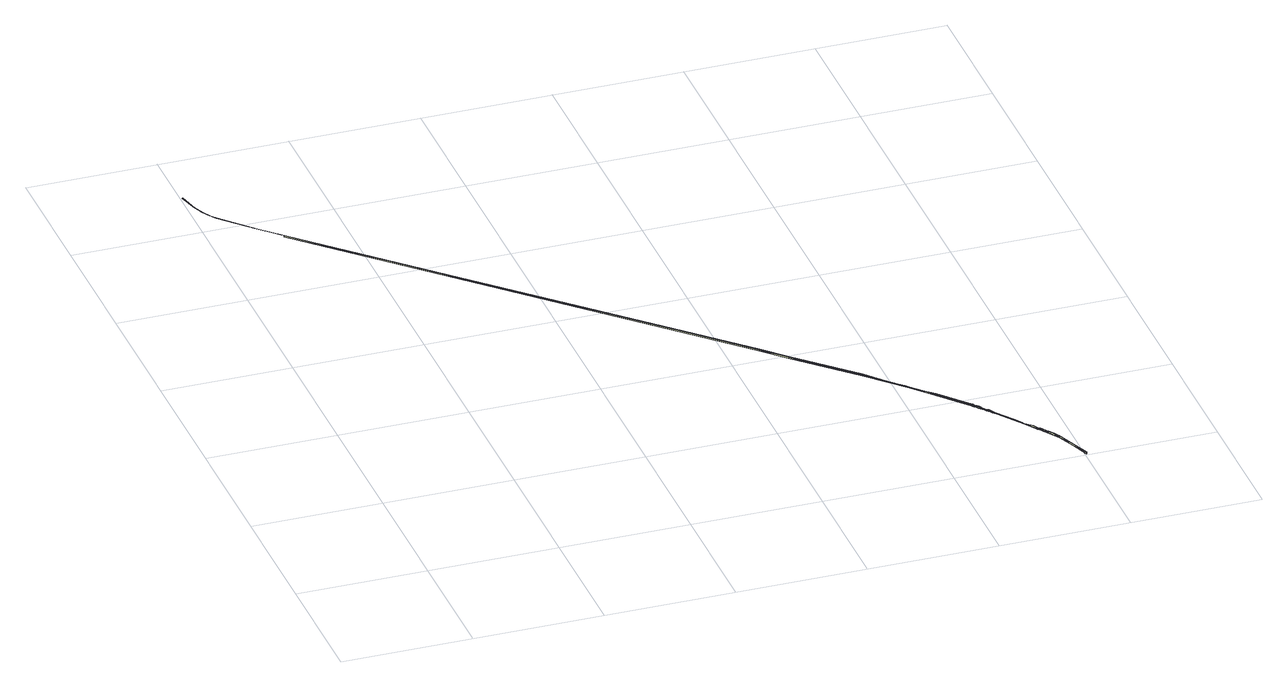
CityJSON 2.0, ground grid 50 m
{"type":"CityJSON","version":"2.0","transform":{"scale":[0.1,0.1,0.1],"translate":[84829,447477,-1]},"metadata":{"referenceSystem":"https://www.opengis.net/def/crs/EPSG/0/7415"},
"CityObjects":{
"landuse1":{"type":"LandUse","attributes":{"bgt_fysiekvoorkomen":"gesloten verharding","bgt_status":"bestaand","onbegroeidterreindeeloptalud":"0","plus_fysiekvoorkomen":"waardeOnbekend","plus_status":"geenWaarde","relatievehoogteligging":"0"},"geometry":[{"type":"MultiSurface","lod":"1","boundaries":[[[0,1,2]],[[1,3,4]],[[5,6,7]],[[8,9,10]],[[10,11,12]],[[12,11,13]],[[14,15,16]],[[17,18,19]],[[20,21,22]],[[23,24,25]],[[26,27,28]],[[29,30,31]],[[29,32,30]],[[33,34,35]],[[33,36,34]],[[37,38,36]],[[39,40,38]],[[41,42,40]],[[43,44,45]],[[46,47,48]],[[48,47,49]],[[49,47,50]],[[51,47,52]],[[52,47,53]],[[53,47,54]],[[47,44,55]],[[55,44,56]],[[56,44,57]],[[57,44,58]],[[58,44,43]],[[44,59,45]],[[44,60,59]],[[7,61,60]],[[7,62,61]],[[7,63,62]],[[7,64,63]],[[7,65,64]],[[7,66,65]],[[7,67,66]],[[7,68,67]],[[7,69,68]],[[7,70,69]],[[7,71,70]],[[7,72,71]],[[7,73,72]],[[7,74,73]],[[75,9,8]],[[5,76,6]],[[77,78,42]],[[79,76,80]],[[81,82,44]],[[80,76,5]],[[54,47,55]],[[6,74,7]],[[19,83,17]],[[84,85,86]],[[82,87,88]],[[28,27,89]],[[90,82,88]],[[91,92,21]],[[91,93,92]],[[77,42,41]],[[94,33,35]],[[95,92,96]],[[21,20,97]],[[98,16,15]],[[99,100,101]],[[102,99,101]],[[103,104,105]],[[106,107,100]],[[108,109,107]],[[110,111,112]],[[113,114,115]],[[115,107,116]],[[10,9,11]],[[3,9,75]],[[4,3,75]],[[2,1,4]],[[117,118,2]],[[2,118,0]],[[117,119,120]],[[118,117,120]],[[121,96,92]],[[15,86,98]],[[22,24,23]],[[27,26,24]],[[33,94,36]],[[122,39,37]],[[123,124,107]],[[125,126,124]],[[127,128,107]],[[129,113,130]],[[131,132,106]],[[125,124,132]],[[37,39,38]],[[133,40,39]],[[124,126,107]],[[128,108,107]],[[104,134,135]],[[135,13,104]],[[125,109,108]],[[125,136,109]],[[87,81,46]],[[137,82,81]],[[93,15,96]],[[93,86,15]],[[138,139,101]],[[140,138,16]],[[18,82,90]],[[87,78,88]],[[122,133,39]],[[41,40,133]],[[131,99,141]],[[142,100,99]],[[143,130,136]],[[111,144,105]],[[85,98,86]],[[85,16,98]],[[97,91,21]],[[97,93,91]],[[81,44,46]],[[44,7,60]],[[93,121,92]],[[93,96,121]],[[113,145,136]],[[109,136,145]],[[32,94,35]],[[94,37,36]],[[144,103,105]],[[12,134,103]],[[28,89,31]],[[27,32,89]],[[125,128,127]],[[125,108,128]],[[146,143,147]],[[130,114,129]],[[87,137,81]],[[148,82,137]],[[149,106,100]],[[123,107,106]],[[25,26,28]],[[25,24,26]],[[46,44,47]],[[82,7,44]],[[150,78,77]],[[151,139,141]],[[140,16,85]],[[84,152,138]],[[152,139,153]],[[15,154,96]],[[155,92,156]],[[125,131,141]],[[125,132,131]],[[141,152,86]],[[141,139,152]],[[109,116,107]],[[109,145,116]],[[152,84,86]],[[152,153,138]],[[50,51,52]],[[50,47,51]],[[131,142,99]],[[131,149,142]],[[105,104,13]],[[103,134,104]],[[83,90,88]],[[19,18,90]],[[30,32,35]],[[27,41,94]],[[27,94,32]],[[41,122,94]],[[139,138,153]],[[101,16,138]],[[132,123,106]],[[132,124,123]],[[12,144,143]],[[12,103,144]],[[157,95,96]],[[156,92,95]],[[143,158,130]],[[147,159,112]],[[83,150,17]],[[88,78,150]],[[141,102,101]],[[141,99,102]],[[126,127,107]],[[126,125,127]],[[90,83,19]],[[88,150,83]],[[77,17,150]],[[77,18,17]],[[89,29,31]],[[89,32,29]],[[101,151,141]],[[101,139,151]],[[14,154,15]],[[156,157,154]],[[143,160,159]],[[143,144,160]],[[160,110,112]],[[160,144,110]],[[112,111,105]],[[110,144,111]],[[154,157,96]],[[156,95,157]],[[142,149,100]],[[131,106,149]],[[155,14,16]],[[155,154,14]],[[12,135,134]],[[12,13,135]],[[145,115,116]],[[130,158,114]],[[113,129,114]],[[159,160,112]],[[145,113,115]],[[136,130,113]],[[146,112,114]],[[114,107,115]],[[146,147,112]],[[143,159,147]],[[158,146,114]],[[158,143,146]],[[27,21,92]],[[27,24,21]],[[20,22,23]],[[21,24,22]],[[87,148,137]],[[87,82,148]],[[84,140,85]],[[84,138,140]],[[94,122,37]],[[41,133,122]],[[92,155,16]],[[156,154,155]],[[105,114,112]],[[105,107,114]],[[161,162,12]],[[12,162,10]],[[163,161,143]],[[143,161,12]],[[164,163,136]],[[136,163,143]],[[165,164,125]],[[125,164,136]],[[141,165,125]],[[166,141,86]],[[167,166,93]],[[93,166,86]],[[168,167,97]],[[97,167,93]],[[169,168,20]],[[20,168,97]],[[170,169,23]],[[23,169,20]],[[171,170,25]],[[25,170,23]],[[172,171,28]],[[28,171,25]],[[173,172,31]],[[31,172,28]],[[30,173,31]],[[174,35,34]],[[175,174,36]],[[36,174,34]],[[176,175,38]],[[38,175,36]],[[177,176,40]],[[40,176,38]],[[42,177,40]],[[178,87,46]],[[179,178,48]],[[48,178,46]],[[180,179,49]],[[49,179,48]],[[181,180,50]],[[50,180,49]],[[182,181,52]],[[52,181,50]],[[183,182,53]],[[53,182,52]],[[184,183,54]],[[54,183,53]],[[185,184,55]],[[55,184,54]],[[186,185,56]],[[56,185,55]],[[187,186,57]],[[57,186,56]],[[188,187,58]],[[58,187,57]],[[189,188,43]],[[43,188,58]],[[190,189,45]],[[45,189,43]],[[191,190,59]],[[59,190,45]],[[192,191,60]],[[60,191,59]],[[193,192,61]],[[61,192,60]],[[194,193,62]],[[62,193,61]],[[195,194,63]],[[63,194,62]],[[196,195,64]],[[64,195,63]],[[197,196,65]],[[65,196,64]],[[198,197,66]],[[66,197,65]],[[199,198,67]],[[67,198,66]],[[200,199,68]],[[68,199,67]],[[201,200,69]],[[69,200,68]],[[202,201,70]],[[70,201,69]],[[203,202,71]],[[71,202,70]],[[204,203,72]],[[72,203,71]],[[205,204,73]],[[73,204,72]],[[206,205,74]],[[74,205,73]],[[207,206,6]],[[6,206,74]],[[208,207,76]],[[76,207,6]],[[79,208,76]]]}]}
},
"vertices":[
[40,2616,14],[58,2584,14],[42,2617,13],[75,2562,14],[60,2586,13],[2493,28,11],[2479,77,12],[2448,139,9],[191,2447,13],[188,2444,14],[268,2373,13],[735,1916,14],[738,1920,13],[1008,1654,14],[2157,530,11],[2128,567,8],[2122,566,13],[2315,337,8],[2331,310,13],[2340,303,8],[2226,454,14],[2221,453,13],[2226,450,9],[2231,448,14],[2231,444,8],[2237,441,14],[2238,434,12],[2238,431,14],[2242,434,14],[2249,425,7],[2253,421,5],[2248,428,12],[2254,416,8],[2264,406,7],[2264,408,11],[2259,414,5],[2269,401,13],[2271,397,7],[2275,394,12],[2275,392,7],[2280,387,11],[2276,384,13],[2285,381,5],[2427,186,12],[2410,197,12],[2430,182,12],[2393,230,11],[2407,205,13],[2396,226,11],[2399,222,13],[2403,218,13],[2404,216,11],[2406,214,13],[2409,210,12],[2412,206,12],[2415,202,13],[2418,198,12],[2421,194,12],[2424,190,12],[2433,177,12],[2436,173,12],[2437,171,12],[2438,169,12],[2440,167,12],[2441,164,12],[2442,162,12],[2444,160,12],[2445,158,12],[2446,155,12],[2447,153,12],[2449,151,12],[2450,148,12],[2451,146,12],[2452,143,12],[2453,141,12],[77,2564,13],[2506,7,12],[2287,371,13],[2291,374,5],[2502,7,8],[2498,17,11],[2384,242,14],[2358,274,9],[2349,293,7],[2103,593,9],[2122,573,8],[2126,569,12],[2362,277,5],[2357,283,9],[2245,427,8],[2349,290,10],[2214,462,11],[2211,464,14],[2215,468,14],[2264,403,11],[2200,481,9],[2208,475,7],[2220,461,14],[2125,568,9],[2014,685,11],[1949,747,13],[2051,644,13],[2039,660,11],[1183,1492,9],[1073,1596,12],[1239,1433,14],[1940,760,12],[1917,779,13],[1884,819,7],[1849,852,7],[1438,1245,13],[1408,1274,12],[1574,1112,14],[1698,996,10],[1659,1029,13],[1785,910,12],[1818,879,11],[25,2659,13],[23,2659,14],[6,2736,13],[3,2734,14],[2211,470,8],[2275,388,11],[1922,777,12],[1922,781,7],[1921,784,12],[1920,782,8],[1918,783,10],[1915,789,7],[1672,1019,12],[1678,1016,10],[1956,748,7],[1928,775,7],[2279,387,7],[1059,1611,9],[1026,1640,13],[1710,985,13],[2376,255,8],[2103,590,12],[2073,625,10],[2106,589,9],[2054,647,5],[1953,745,12],[1625,1068,13],[1334,1347,10],[1754,943,8],[1626,1064,13],[1598,1092,12],[2365,271,8],[1951,749,11],[2305,354,8],[2054,646,8],[2094,604,7],[2091,605,8],[2163,524,9],[2169,516,11],[2183,499,13],[2192,490,9],[1635,1057,10],[1579,1109,13],[1525,1164,11],[738,1920,5],[268,2373,5],[1625,1068,5],[1710,985,5],[1921,784,5],[2126,569,5],[2215,468,5],[2220,461,5],[2226,454,5],[2231,448,5],[2237,441,5],[2242,434,5],[2248,428,5],[2264,408,5],[2269,401,5],[2275,394,5],[2280,387,5],[2393,230,5],[2396,226,5],[2399,222,5],[2403,218,5],[2406,214,5],[2409,210,5],[2412,206,5],[2415,202,5],[2418,198,5],[2421,194,5],[2424,190,5],[2427,186,5],[2430,182,5],[2433,177,5],[2436,173,5],[2437,171,5],[2438,169,5],[2440,167,5],[2441,164,5],[2442,162,5],[2444,160,5],[2445,158,5],[2446,155,5],[2447,153,5],[2449,151,5],[2450,148,5],[2451,146,5],[2452,143,5],[2453,141,5],[2479,77,5],[2506,7,5]
]}
